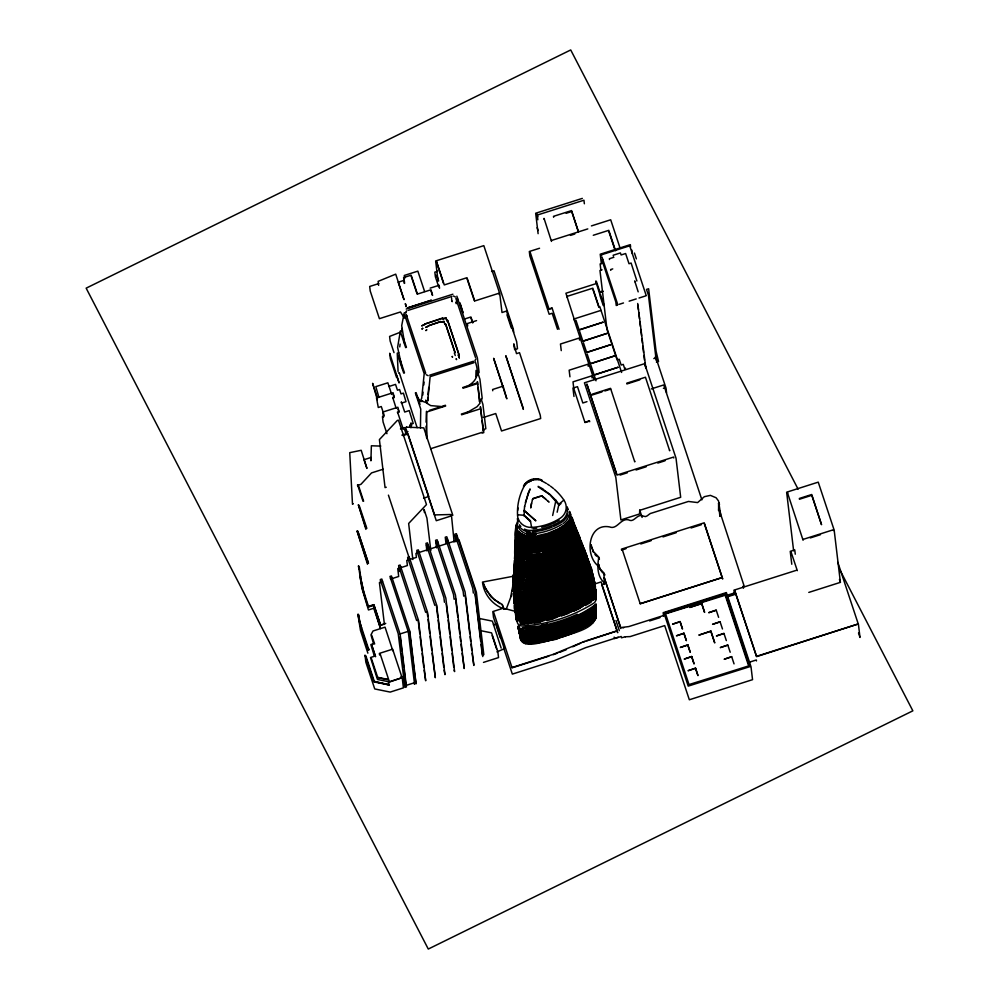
<?xml version="1.0" encoding="UTF-8"?>
<svg xmlns="http://www.w3.org/2000/svg" width="999" height="999" viewBox="0 0 999 999"><rect width="100%" height="100%" fill="white"/><g stroke="black" fill="none" stroke-linecap="round" stroke-linejoin="round"><path stroke-width="1.5" d="M426.061 422.177L426.461 411.288M515.796 616.358L514.972 599.675M516.483 524.063C511.525 544.205 521.778 555.144 542.307 547.464C554.195 543.931 581.068 537.912 572.889 520.367M516.021 532.155L515.322 551.935L516.046 556.318M516.158 525.162C517.619 537.699 511.9 551.323 516.495 563.349C522.452 572.077 534.69 565.509 542.969 565.147C553.821 559.952 587.424 556.793 579.882 538.011M516.633 529.657L517.007 523.988M515.759 540.534L514.847 574.987L514.747 574.2M514.547 558.728L515.996 543.294M515.022 554.445L514.298 575.449L515.646 580.719M515.521 549.313L516.033 541.982M515.022 557.005L514.098 567.882L514.672 585.626M515.571 551.361L516.021 544.73M514.96 559.727L513.911 573.863L514.048 597.489L515.247 601.673M515.671 551.485L515.909 548.688M514.235 572.415L515.047 561.6M514.522 570.641L514.985 565.147M514.61 572.902L515.022 566.595M514.647 573.463L514.91 570.441M524.225 511.101L524.562 506.468M569.368 516.333L569.63 513.149L569.418 516.808M570.479 516.408L569.168 522.29M571.341 522.115L570.741 514.285L569.393 511.538M572.002 524.238L572.152 520.566L572.24 521.353M572.464 524.787L572.702 521.953M573.026 526.136L573.264 523.339L573.351 524.125M574.138 528.821L574.363 526.111L574.238 529.595M576.473 534.964L576.585 531.655C576.56 541.47 564.597 543.793 557.767 547.702M577.497 536.863L577.697 534.415M578.046 538.199L577.909 534.24M575.874 529.832C586.201 541.233 569.193 551.61 559.278 553.995C546.728 556.53 524.375 570.204 515.821 554.782M578.721 535.064C583.803 542.794 575.274 550.437 568.194 552.435C553.159 558.329 534.265 568.431 518.256 561.938M580.943 545.691L581.031 542.732M581.406 546.241L581.281 542.819M582.517 548.926L582.692 546.89M583.079 550.262L583.254 548.276L583.341 549.063M583.179 551.048L583.516 547.789L582.217 543.893M585.314 555.631L585.476 553.821L585.564 554.607M585.414 556.418L585.739 553.334L583.965 548.301M586.987 559.652L586.925 557.117M587.649 561.775L587.687 559.365L587.787 560.152M588.061 562.325L587.999 559.952M588.673 564.435L588.711 562.1L588.798 562.887M589.085 564.984L589.023 562.774M589.685 567.107L589.722 564.847L590.621 569.73L588.211 573.126L577.809 579.095L555.644 588.274L532.18 593.606L520.204 594.767L516.208 593.418L514.248 590.397M590.946 570.254L590.909 568.319M591.458 572.352L591.47 570.229L590.896 572.839L589.048 574.825L567.407 586.038L555.919 590.234L532.067 595.654M592.282 574.974L592.295 572.914L590.983 576.473M592.532 575.486L591.708 569.855M592.944 577.572L592.956 575.536M593.169 578.071L593.144 576.423M593.581 580.144L593.593 578.159L593.681 578.945M594.055 581.93L594.218 579.445M594.155 582.717L594.155 580.756M594.592 585.264L594.642 581.555L593.868 584.315M594.954 587.025L595.092 584.115L594.318 586.85M595.117 588.286L594.542 583.091M595.591 592.832L595.591 590.896L595.092 593.131M595.829 596.565L595.841 591.67M595.829 599.487L595.928 598.264L595.953 599.487M596.141 599.55L595.953 596.503M595.854 607.617L595.866 605.519M595.816 610.064L595.928 608.716M596.203 604.295C597.277 609.652 592.132 612.375 588.211 614.447M595.616 616.62L595.741 615.159M595.754 614.959L595.866 613.536M595.591 619.08L596.053 616.346M743.293 587.287L743.418 585.851L743.406 588.236M718.918 505.881L718.618 510.564L718.593 503.046L718.706 503.996M720.366 516.383L720.329 512.35M422.764 395.042L423.064 392.157M423.788 384.965L424.076 382.08M427.734 397.49L427.697 401.099L430.144 376.648L473.876 362.724L473.638 362M428.034 394.605L428.758 387.4M399.762 346.903L400.099 344.068M512.512 590.896L512.874 588.061M516.233 529.557L516.92 525.686M516.595 529.62L517.057 526.948M515.634 543.281L516.096 540.634M515.397 548.763L515.884 545.953M515.334 550.137L516.083 545.854M515.272 551.51L516.033 547.165M524.6 506.793L527.947 493.931M531.468 503.221L530.719 507.992M530.831 507.192L532.455 499.55M401.586 330.981L402.135 328.434M511.451 596.54L512.05 593.731M552.659 515.472L555.931 500.349L558.978 504.507M525.349 502.522L530.119 488.936L527.909 493.606M532.492 499.787L532.817 498.563L541.733 495.729L548.439 501.598M569.979 518.156C563.886 532.504 530.856 544.405 518.881 532.08M570.479 519.018L567.569 524.525L559.552 529.895M570.779 520.766L567.994 526.061L561.163 530.569M570.317 524.887C573.601 512.724 572.39 519.892 570.604 525.024C565.621 532.305 556.181 534.652 548.439 537.874C537.912 541.495 517.17 545.666 516.321 530.569M571.903 523.451C569.929 531.168 561.113 533.391 554.907 536.688M572.714 524.388C570.866 531.88 562.637 534.378 556.53 537.474M573.326 526.198C565.709 540.372 534.278 550.249 519.83 543.219M573.763 532.679L574.7 530.157M574.949 529.745L572.202 534.877L563.548 540.384M575.574 531.555C566.296 547.19 543.593 549.662 527.01 552.085C513.736 552.385 514.547 535.764 516.358 526.81C520.179 551.223 570.654 532.33 570.804 516.383M574.912 535.277L576.298 529.77L575.199 535.414L571.553 539.335L557.529 546.603L542.445 551.398L524.025 553.396L519.18 551.023L516.171 546.141M576.061 537.874L577.147 533.029L577.235 533.816M577.185 535.114L574.6 539.922M577.809 536.925C571.69 549.35 554.47 551.436 542.607 555.819C534.502 556.555 523.164 561.838 517.095 553.783M578.309 537.787L575.986 542.182L566.545 548.239M578.608 539.535L574.55 545.242L560.501 552.597M578.359 543.056L579.37 538.573L579.457 539.36L579.033 537.1M579.732 542.22L577.609 546.228L569.343 551.423M580.844 544.905C571.515 559.015 550.661 561.813 535.227 565.759M581.967 547.589C574.325 560.239 555.956 562.549 542.981 567.307M581.818 550.849L582.779 548.513M583.391 550.324C576.198 563.948 556.418 565.958 543.181 571.028C534.59 571.378 519.817 579.095 515.172 567.869M582.966 553.446L583.641 551.61M583.541 554.745L584.103 549.962M584.752 554.283L583.016 557.579M585.626 555.694C575.312 571.366 550.099 574.512 532.979 578.833C526.535 580.669 514.835 581.593 514.448 572.09M585.264 558.641L585.876 556.967M586.413 561.238L587.25 559.24M586.987 562.537L587.549 560.988M587.512 563.823L588.324 561.913M588.573 563.648L587.125 566.408M589.335 564.572L586.475 568.656M589.597 566.321C575.961 580.956 552.759 585.489 533.641 589.685M590.359 567.245L588.761 570.192M591.196 569.842L589.66 572.689M591.321 574.125L591.77 572.877M592.032 572.477L590.546 575.212M592.507 574.25C581.955 588.199 560.264 591.42 544.38 597.027C535.951 595.953 519.592 606.868 514.248 596.403L514.46 597.277M592.095 576.685L592.782 575.074M592.844 576.785C576.061 592.407 550.387 598.251 527.947 601.623M592.744 579.233L593.418 577.659M593.481 579.37L592.357 581.505M593.394 581.78L593.806 580.656L594.467 582.829L594.38 582.042C583.129 595.891 561.438 599.462 545.054 605.082C536.451 604.22 522.002 613.898 515.159 605.981M594.055 580.244L591.745 583.541L580.719 589.872M594.118 580.719C581.992 593.718 561.525 598.001 544.905 603.284C536.401 602.222 520.541 612.812 514.51 603.496M594.505 584.477L592.494 587.3M515.584 611.251C527.847 618.194 545.067 607.742 558.066 606.381C570.204 600.774 586.675 597.827 595.254 587.087L595.304 587.936L595.092 586.8M595.042 587.812C578.796 602.784 554.32 608.441 532.854 612.599C524.512 614.697 512.362 616.083 514.485 604.957M594.717 589.373L595.479 586.65L594.28 590.521L582.117 597.739L558.216 607.642L532.942 613.386L520.017 614.647L517.582 614.148L515.721 612.524M595.554 589.61C585.589 601.96 566.745 605.769 552.16 611.213C541.083 611.85 525.561 621.153 515.884 613.761M594.967 591.883L595.342 588.399L593.269 592.32L576.311 601.573M595.804 592.107C585.876 604.47 567.032 608.266 552.459 613.711C541.396 614.335 525.874 623.651 516.208 616.246M595.217 594.393L595.916 590.884L595.092 588.099M595.879 592.894L593.631 596.103L588.136 599.412M595.704 594.542C583.354 606.768 564.235 611.775 547.677 616.645M596.016 594.605C585.227 606.156 567.507 610.526 552.759 615.696C541.495 616.72 526.96 624.8 516.57 618.681M595.329 596.89L595.804 595.329M595.354 598.139L596.128 595.342M595.379 599.388L596.103 594.118M595.666 599.525L595.928 595.292L594.642 597.864L588.236 601.922M595.791 604.383L593.581 607.504L577.26 616.395M596.103 604.445C585.901 616.046 568.319 620.104 554.008 625.224C542.957 626.161 528.521 634.365 518.456 627.834M595.779 605.606L594.555 607.916L589.572 611.151M596.091 605.669C585.976 617.282 568.419 621.278 554.17 626.398C543.394 626.673 526.498 637.3 518.094 627.709M595.754 606.83L594.517 609.178L589.535 612.412M595.279 609.328L596.066 606.893M596.053 608.116C591.283 618.381 576.773 620.204 567.582 625.399M595.229 611.813L596.041 609.34M595.966 610.102L593.331 613.848M595.204 613.049L596.116 606.231M595.179 614.285L596.003 611.788M595.404 613.96L595.928 612.549M595.129 616.77L595.966 614.235M595.891 614.997L594.28 617.969M595.092 619.255L595.928 616.695M595.866 617.444L593.044 621.453M595.916 617.919L592.994 622.727L572.365 633.416M405.631 312.787L406.643 310.851M474.9 360.801L475.924 358.866M523.513 485.976C526.935 479.532 535.476 476.898 541.982 480.107M523.626 486.313L525.599 483.528M523.588 486.613L528.496 481.431M568.881 521.128C557.242 532.23 532.479 543.993 518.518 531.468M570.541 524.55C562.162 534.665 547.752 537.837 535.427 540.509M571.178 526.323C558.803 537.899 536.525 547.302 520.092 540.097M572.04 528.783C564.934 537.674 552.547 540.509 542.107 543.743M573.476 531.518C561.7 542.145 531.793 556.63 517.707 544.218M575.149 534.94C569.505 542.37 559.502 545.042 551.236 548.576M575.774 536.713C563.998 547.24 531.381 562.724 517.307 550.599M576.635 539.173L573.276 542.782L558.478 550.449M575.799 542.445L577.21 540.459M578.071 541.908C569.218 551.66 554.957 555.032 542.719 558.766C534.552 559.39 523.089 565.009 516.895 556.98M577.01 544.967C579.457 543.993 580.007 534.203 579.482 540.946C576.785 549.263 566.308 550.824 559.665 554.857C547.502 557.092 524.325 571.228 515.746 556.418M580.369 547.09C570.779 557.105 555.894 560.764 542.944 564.66C534.952 565.147 525.312 570.179 517.994 565.059M579.408 550.012C581.693 549.075 582.192 540.034 581.718 546.303C578.758 554.72 567.857 556.118 561.088 560.364C549.338 562.35 523.026 577.859 515.359 562.487M580.619 552.534L582.042 550.524M582.392 552.147L579.645 555.094L563.324 563.623M582.667 552.285C572.327 562.537 556.83 566.508 543.156 570.541C534.702 570.754 522.802 577.572 516.096 569.73M584.964 557.479C573.851 567.932 557.792 572.265 543.381 576.435C534.777 576.448 522.664 583.778 515.684 576.111M584.215 560.102L586.288 554.72L586.188 557.03L584.452 560.302L573.688 566.845L563.936 571.378L543.431 577.909L522.077 580.894L516.82 579.108L514.772 576.036M585.426 562.624L586.638 560.901M587.262 562.674C575.374 573.314 558.753 578.034 543.593 582.33C534.94 582.604 524.575 588.486 516.421 583.791M587.737 563.498C582.08 570.117 572.664 572.502 565.222 576.598M588.324 565.259C576.073 575.973 559.228 580.881 543.718 585.227C534.902 585.002 522.527 592.931 515.134 585.601M589.373 567.844C573.426 580.769 552.272 586.763 532.23 590.247C526.748 590.034 517.232 594.517 514.31 587.312L514.385 588.174M591.171 572.976C571.066 588.324 544.93 595.229 519.88 597.14C516.733 597.365 513.911 594.68 513.936 591.545M592.02 575.549C578.583 586.5 560.988 592.045 544.355 596.54C535.302 596.153 522.677 604.507 514.86 597.639M591.346 577.734L592.32 576.348M592.694 578.096C575.511 591.346 553.446 597.939 532.167 601.523C526.823 600.849 517.432 606.156 514.348 599.25M592.969 578.896C583.129 587.999 569.13 592.082 556.818 596.965M593.344 580.644C572.477 595.267 541.371 607.117 515.884 604.22M593.643 583.054L580.956 591.146L569.355 596.54M593.93 583.191C572.852 597.902 541.708 609.715 515.996 606.942M593.181 585.277L594.105 583.978M594.38 585.714C580.394 596.778 562.449 602.634 545.292 607.192C536.126 606.743 523.401 615.209 515.372 608.616M593.643 587.799L594.555 586.513M594.555 588.111L581.805 596.216L570.104 601.648M594.043 590.322L594.942 589.035M595.129 590.759L582.242 599L558.366 608.891L533.116 614.635L520.192 615.884L516.708 614.697M594.293 592.832L595.629 590.384L594.842 585.601M595.379 593.281L582.504 601.51L558.666 611.388L533.441 617.12L520.529 618.369L517.032 617.182M595.392 596.428C573.801 612.137 546.428 619.992 519.817 621.228M595.616 597.027C574.413 612.737 547.402 620.217 521.191 622.015M595.416 597.677C574.25 613.236 547.402 620.729 521.291 622.489M594.655 599.125L595.866 595.829M594.892 599.325L595.641 598.276M595.654 604.495C574.325 620.029 546.615 628.783 520.242 628.496M595.579 608.216C583.978 617.969 568.718 623.101 554.32 627.584C543.319 629.245 530.731 634.914 519.892 631.131M595.392 608.866C583.778 618.481 568.668 623.638 554.333 628.071C543.518 628.658 528.221 637.961 518.956 630.069M595.554 609.465C584.015 619.193 568.806 624.3 554.482 628.758C543.518 629.67 529.133 637.911 519.205 631.193M595.541 610.701C584.065 620.429 568.906 625.486 554.645 629.932C543.706 631.568 531.168 637.275 520.429 633.403M595.342 611.351C574.949 626.648 548.588 634.053 523.201 635.177M595.516 611.95C582.405 622.752 565.247 628.334 548.901 632.579C539.922 632.355 525.437 641.346 519.068 632.117M595.491 613.186C584.165 622.877 569.093 627.859 554.957 632.292C544.093 633.179 529.745 641.433 519.967 634.552M594.53 615.197L595.304 613.836M595.466 614.435C584.203 624.1 569.18 629.058 555.119 633.466C544.28 634.353 529.945 642.607 520.217 635.676M595.441 615.671C584.253 625.337 569.28 630.244 555.269 634.652C544.467 635.526 530.157 643.781 520.467 636.8L520.329 636.101L520.991 637.749M595.254 616.321C584.065 625.849 569.218 630.781 555.282 635.139C544.58 636.013 530.481 644.118 520.829 637.412M595.416 616.907C584.303 626.56 569.368 631.43 555.432 635.826C544.655 636.7 530.357 644.954 520.729 637.911L520.566 637.187M594.243 619.23L595.953 615.459L596.041 612.262M595.392 618.156C584.34 627.784 569.455 632.629 555.581 637C544.867 638.548 532.504 644.318 522.015 640.209M595.204 618.806C575.911 633.703 550.686 640.446 526.51 642.195M595.367 619.392C584.39 629.008 569.555 633.816 555.744 638.186C545.029 639.048 530.781 647.29 521.228 640.159M420.804 400.249L421.728 398.151L424.188 373.713L404.607 314.722M563.773 500.174L558.941 504.195L557.155 512.212M560.988 503.546L559.053 505.144L549.949 494.692L539.398 487.637M526.485 482.792L533.716 479.433M564.997 526.773L567.395 524.8M569.967 529.57C558.079 538.611 543.031 542.981 528.246 544.03M571.178 532.092L555.981 540.809L535.014 546.515M568.818 534.165C572.277 532.604 574.238 526.498 574.138 524.7C574.575 531.555 568.106 535.551 562.699 538.024C549.625 542.619 526.098 556.243 516.558 540.072M569.455 535.389L571.603 533.628M572.377 534.615C558.641 544.542 541.333 550.012 524.388 549.887M572.639 541.545L574.787 539.66M575.187 546.478L577.185 544.705M577.734 551.398L579.595 549.75M580.794 552.272C569.755 560.576 556.343 565.397 543.031 568.768M582.417 556.318C568.244 566.133 551.51 572.077 534.527 574.775M583.616 558.841L574.35 564.522M584.403 559.84L573.538 566.583M583.466 562.487L585.839 559.939L586.575 556.593C584.59 571.465 554.757 574.762 543.506 579.87C534.615 580.744 513.598 588.898 514.435 574.238M585.601 562.362L574.537 569.193L554.145 577.647M586.026 563.886C573.638 572.365 559.428 578.071 544.88 581.655M587.849 567.395L576.423 574.425M587.637 571.116L588.948 569.917M589.835 572.427L578.096 579.595M589.51 576.073L590.721 574.949M591.52 577.459L579.532 584.752L569.63 589.36M592.195 579.982C574.213 591.82 553.421 599.3 532.167 602.572M592.869 582.504L580.806 589.672L557.167 599.625M593.369 585.014L569.542 597.814M592.732 588.548L593.818 587.537M594.23 590.047L581.967 597.477L571.565 602.31M594.467 592.569L587.874 596.903M594.417 594.093L589.11 597.489M594.817 597.602L582.629 604.982L571.028 610.377M593.843 599.675L594.83 598.851M593.431 611.313L594.492 610.426M594.592 612.674L577.434 622.514M594.48 614.984L577.509 624.962L566.445 629.545M593.231 616.383L594.355 615.459M594.455 617.707L588.074 621.965M353.246 503.758L352.497 504.32L349.737 452.659L361.188 450.299L366.933 468.431L364.036 459.702L371.066 457.467L370.916 460.814L371.366 445.779L380.831 446.091M466.196 386.8C477.26 381.406 479.47 373.838 475.337 361.863M593.518 593.356L570.541 605.419M593.756 595.879L582.492 602.497M591.108 602.235L585.302 605.569M589.422 617.432L593.281 615.109M593.381 615.896C572.24 628.771 547.302 637.837 522.452 637.012M588.124 619.455L591.957 617.157M593.269 618.693L577.584 627.397M589.31 622.464L593.094 620.192M593.169 621.228C576.548 631.605 557.879 638.798 538.424 641.42M588.036 624.475L591.783 622.215M559.053 528.583L563.036 526.298M566.271 529.233L548.339 537.574M568.181 536.126L549.375 544.73M564.547 542.994L571.366 539.085M565.546 545.616L572.764 541.333M574.038 543.793L558.828 551.823L550.824 554.757M575.312 546.253C559.577 555.919 541.233 562.087 522.689 562.05M573.913 547.202L559.54 554.582M577.859 551.186L562.2 559.515M579.133 553.646L561.75 562.649L543.044 568.606L523.576 571.328L519.343 570.466L516.133 567.669M580.407 556.106C563.211 566.883 543.319 573.176 523.051 574.363M571.54 561.338C576.46 559.59 584.54 554.245 584.128 549.65C583.291 559.902 569.442 561.113 562.512 565.871C550.986 568.119 518.793 584.727 514.722 567.519M581.555 558.791L563.111 568.344L543.256 574.662M582.954 561.026L563.823 571.103M582.117 563.261L564.173 572.477L544.917 578.671M584.228 563.498L564.597 573.663L543.468 580.556M585.901 567.42C570.042 577.285 552.222 583.978 533.741 586.738M587.762 570.904C570.978 581.693 551.823 588.511 532.117 591.42M588.711 573.364L567.12 584.702L555.731 588.861M589.635 575.849C570.392 587.774 548.451 595.479 525.911 597.664M579.22 583.466L589.972 577.31M590.471 578.334C568.493 591.595 542.669 601.048 516.87 600.362M580.419 588.586L590.184 582.991M581.168 592.407L592.257 586.051M591.258 588.011L569.73 599.088L546.603 606.518M581.593 594.942L592.857 588.336M593.269 590.846C571.278 604.607 545.854 612.662 519.967 614.173M593.718 599.899L571.116 611.6M587.999 598.151L576.573 604.07L559.79 610.676M588.249 611.95L571.64 620.104L548.076 627.609M584.19 615.409L588.224 613.199M588.311 614.248C571.428 623.851 552.622 630.094 533.354 632.517M586.863 615.184L571.765 622.527L554.395 628.458M588.274 616.745C569.343 627.434 548.089 634.253 526.336 635.526M588.149 618.206L573.339 625.549M582.879 622.315L586.813 620.179M588.061 623.214L573.576 630.406M586.75 625.174L572.29 632.205M466.67 412.774L477.047 406.718L480.007 403.234L477.385 381.63L477.734 384.515M576.448 602.822L582.23 599.987M582.579 602.285L564.86 610.077L546.266 615.734M581.331 603.059L564.81 610.264L552.522 614.173M582.717 604.782L558.99 614.785M580.269 608.179L573.588 611.276M582.842 616.133L565.971 623.551M582.979 624.587C565.372 633.691 545.829 638.998 526.036 640.084M572.777 646.753L580.744 643.131M528.359 481.493L531.655 479.957L538.598 479.582M528.334 482.167L531.443 480.719M557.667 529.233L547.714 533.291L537.237 535.739M559.64 529.695L547.927 534.715M560.052 531.206L549.35 535.701M562.637 537.562C549.737 542.582 533.079 551.485 519.642 544.305M556.693 543.568L562.175 541.021M565.634 545.417C551.972 551.523 536.163 558.066 521.041 555.119M559.353 548.501L564.31 546.191M568.044 552.172L551.448 559.04L535.377 562.762M569.642 555.894L552.11 563.161L533.591 567.544M562.4 565.596L570.242 561.95M573.039 565.272L553.521 573.351L534.365 577.772M575.586 571.615L554.557 580.494M576.51 574.213C559.015 581.905 535.114 592.956 516.071 587.887M577.422 576.823C559.215 586.013 539.06 591.758 518.631 592.295M578.846 582.18L556.106 591.608M577.822 584.128L556.293 592.969L532.042 598.488M579.145 589.185L556.992 598.301L533.603 603.671M581.68 594.742L557.817 604.795L532.654 610.514M582.767 606.031L571.178 611.413L546.778 619.343M582.829 606.493C563.411 616.321 541.945 622.377 520.179 623.101M575.124 602.085L564.385 606.505M577.322 614.235C560.164 622.19 541.495 626.835 522.602 627.884M575.836 617.02L567.232 620.591M576.048 623.126L561.962 628.608M577.584 624.762L560.776 631.48L549.213 634.627M572.102 628.571C580.069 623.214 598.301 621.403 595.804 608.391M576.223 627.996L562.437 633.378M566.371 649.625L559.877 652.272M564.522 607.754L570.604 605.232M568.806 613.261L561.563 615.908M571.965 626.161L556.318 631.568M570.704 629.12L555.182 634.353L545.017 636.7M568.106 632.604L572.227 630.993M571.003 633.94L561.413 637.412M582.729 642.345L584.727 641.595M553.908 532.367L541.845 536.201L526.098 537.724M553.646 537.15L541.995 540.796M555.269 538.061C545.754 541.595 535.489 544.742 525.249 543.806M557.467 546.128L542.395 550.924L526.685 553.121M556.505 548.151L542.432 552.572M558.116 549.075L543.806 553.683M557.167 550.924L535.676 556.78M558.903 551.635C546.878 555.619 533.441 561.026 520.704 558.191M552.397 555.681L559.19 553.209M551.248 557.617L558.166 555.082M552.072 563.336L560.963 560.089M562.037 564.223L552.697 567.632L534.69 571.79M554.258 568.568L561.038 566.083M563.886 570.916L543.356 577.609M565.946 579.133C551.011 585.052 535.077 589.01 518.981 589.31M567.182 584.515C551.173 589.41 532.504 598.026 515.809 593.843M568.219 590.022L544.393 597.602M569.218 595.054L544.855 602.809L529.433 605.569M568.019 597.027L544.967 604.295L532.342 606.605M569.605 597.627L545.092 605.594M569.979 600.187C553.284 606.418 535.189 611.987 517.295 611.101M559.315 605.594L568.756 602.147M570.267 602.909L545.641 610.751M557.679 653.096L553.271 654.67M558.266 608.603L563.161 606.93M564.585 607.579L552.222 611.675M565.109 612.524L552.834 616.595M565.784 621.153L555.419 624.487M560.152 625.536L564.51 624.05M566.158 625.948L554.557 629.645M562.549 634.565L566.745 633.129M566.883 634.14L549.974 639.135L532.567 641.945M586.75 640.883L588.786 640.222M445.005 318.456L443.007 319.093L442.757 318.344L424.6 324.126L442.707 317.957L442.957 318.706L445.966 317.744L446.928 320.629L447.677 320.392L459.103 355.07L447.727 320.791L446.978 321.029L446.016 318.132M441.92 322.252L443.918 321.616M582.33 198.389L535.676 213.237L538.111 233.679M566.133 213.299L571.69 211.526L578.446 231.893L571.578 210.589L553.508 216.333L553.621 217.27M378.808 283.566L369.692 286.463L370.229 291.021L379.408 318.669L400.474 311.963L404.483 318.182M437.724 271.241L434.827 272.165L435.377 276.735L438.748 286.913M591.42 225.911L610.689 219.78L620.017 247.902M551.386 240.497L587.799 228.896M570.429 235.402L574.8 234.016M539.547 248.252L529.32 251.498L529.87 256.056L549.175 314.248L552.185 313.286L557.504 329.295M593.281 235.277L608.791 230.332L615.559 250.699M430.144 288.137L439.173 285.264L439.535 288.299M491.583 271.503L493.981 270.729L513.299 328.921L513.686 332.23M431.243 300.187L407.492 307.904L431.268 300.337M406.231 309.053L452.897 294.205M408.154 310.364L451.885 296.453M405.694 312.45L404.195 312.924L401.698 325.662L404.707 344.118M456.93 303.384L456.168 303.621L455.694 302.185M602.722 259.478L601.823 259.765L615.821 301.948L616.246 305.494L617.145 305.207M613.886 257.28L609.378 258.716L609.465 259.503M602.235 263.299L600.137 263.973L600.874 270.167M401.86 330.544L400.362 331.031L397.602 347.352L402.073 367.744M400.999 331.98L389.598 336.426L390.134 340.984L394.006 352.622M602.06 269.792L599.962 270.467L606.793 327.797M429.87 325.249L440.659 321.815M612.749 268.893L610.639 269.568L610.739 270.354M444.83 324.101L445.591 323.863L455.082 352.722L445.629 324.263L444.88 324.5L443.881 321.216L440.871 322.178L440.609 321.428L428.521 325.686M464.46 319.031L470.916 316.983L472.839 322.802M476.56 320.617L467.382 323.539L467.682 326.049M398.751 352.722L397.252 353.196L398.077 371.503M599.974 292.008L602.859 291.096M602.897 291.408L600.012 292.32L596.341 281.268M549.05 308.916L552.06 307.954L559.065 329.27M552.097 308.279L549.088 309.228L530.157 252.21M398.564 372.964L399.313 372.727L417.12 427.672M619.243 304.308L623.488 302.959M629.145 301.161L636.226 298.913M639.048 298.014L646.128 295.766M600.998 310.377L573.913 319.006L594.03 379.608M424.937 373.476L425.686 373.239L406.106 314.235M388.911 386.501L395.529 384.39L397.465 390.209L399.575 389.548L401.024 393.906L403.421 393.144L405.994 401.673L401.473 403.109L401.323 401.848L404.707 412.038L409.215 410.601L413.236 423.489L411.126 424.163L410.976 422.902L411.613 425.624L410.102 426.098L409.952 424.837L410.914 427.747M429.67 375.187L473.401 361.276M514.485 349.662L517.494 348.713L516.645 341.633L506.518 311.076L501.998 312.512L499.75 293.644L483.816 245.642L435.664 260.964L438.062 281.094L438.661 280.906L436.925 275.749M579.158 329.795L603.234 322.128L579.183 330.032L575.923 320.217M477.759 371.815L478.184 371.466M582.904 341.071L606.98 333.404L582.929 341.308L579.67 331.481M462.774 387.487L466.795 386.213M469.48 385.364L476.173 383.229L476.411 383.953L463.024 388.224M383.966 416.208L382.455 416.683L383.092 422.04L386.95 433.678M586.638 352.347L610.726 344.68L586.675 352.585L583.416 342.757M429.383 410.364L439.597 407.105M442.52 406.181L445.442 405.257M445.679 405.981L426.71 412.013L426.823 438.586M590.384 363.624L614.46 355.956L590.409 363.848L587.15 354.033M617.12 359.902L619.218 359.228L621.153 365.047L623.264 364.385L624.712 368.743L625.574 368.144M400.487 428.946L404.657 427.622L405.619 430.532L406.019 433.828L401.873 435.152M461.338 414.073L468.768 411.713M407.942 431.605L405.532 432.38L404.895 429.67M461.588 414.797L479.408 409.128M402.834 435.614L408.004 433.966L428.758 496.528L423.588 498.164M594.13 374.887L618.206 367.232L594.155 375.124L590.896 365.309M655.082 357.205L657.23 356.843M653.808 358.579L655.319 358.092M656.43 362.15L658.528 361.476L656.056 351.099L648.626 288.748L646.515 289.423L648.451 295.242L656.243 360.627M483.553 417.407L495.741 413.536L501.535 430.981L540.671 418.531L540.272 415.234L519.517 352.684L516.508 353.634L513.786 343.843L514.31 348.214M602.022 391.87L591.97 395.067L591.883 394.28L610.539 388.349L634.765 461.875L634.677 461.088M604.894 390.959L610.626 389.135M639.81 379.845L626.885 383.966L626.798 383.179L645.454 377.235L669.68 450.761L669.592 449.975M430.781 448.676L482.03 432.367L482.267 433.091L483.778 432.617L480.394 406.793L481.655 417.457M586.962 401.66L582.829 402.984L577.484 386.663L572.964 388.099L573.963 396.441M383.179 469.205L371.541 472.914L360.926 484.328L358.354 485.152L363.624 501.211L362.974 501.086M651.261 388.923L663.761 384.94L701.897 499.862M663.423 388.324L665.259 388.062M584.964 422.24L589.472 420.804L589.71 421.703M588.911 421.316L585.002 422.552L573.763 388.486L573.014 381.843L591.82 375.849L592.07 377.897M386.263 487.212L385.052 487.599L379.408 439.585L397.352 420.429L398.476 420.204L426.486 504.57L408.653 523.476L412.824 559.527M451.461 515.397L454.133 542.045M451.024 516.008L436.276 520.704L429.046 498.888M532.854 498.801L540.284 496.441M620.067 475.074L627.322 472.764M636.026 469.992L646.178 466.77M657.792 463.074L665.047 460.764M456.918 535.514L455.407 536.001L472.789 588.374L473.351 593.081M417.445 552.971L415.946 553.458L416.408 557.392L409.79 559.49L409.69 558.703M427.072 549.912L418.956 552.497L418.856 551.71L417.357 552.185L434.827 605.344M428.583 549.438L436.713 546.84M439.572 545.941L446.341 543.781M455.969 540.721L447.852 543.306L447.29 538.586M457.48 540.234L458.978 539.76L476.361 592.132L483.816 654.632L482.317 655.119L481.043 644.442M408.279 559.977L406.78 560.451L407.392 565.559L400.761 567.669L400.674 566.883M380.931 582.142L379.433 582.617L384.415 624.45M639.747 510.327L680.681 497.29L676.023 458.216L644.642 363.661L584.44 382.817L615.821 477.372L620.891 519.917L639.56 513.973L639.71 510.002L642.107 517.432M368.519 606.343L373.851 604.645L380.607 625.012L385.726 623.388M381.93 624.924L384.49 624.113M626.011 548.676L621.578 550.087L621.465 549.138L704.233 522.802L722.689 579.02L704.345 523.738M640.784 543.968L651.136 540.671M662.961 536.913L676.261 532.679M691.046 527.971L701.385 524.687M810.426 495.741L799.45 499.238L799.362 498.451L811.7 494.517L821.54 524.7L811.787 495.304M399.825 634.028L407.942 631.443M373.863 643.581L370.854 644.542L374.425 656.306M504.507 609.153L506.505 608.503L510.551 597.739L512.687 586.488L512.999 577.909M594.43 584.053L601.123 581.918L617.694 632.717L601.773 584.74L604.482 583.878M374.712 656.181L370.504 657.517L377.447 679.457L388.149 681.63L389.148 684.64L374.413 681.668L365.809 655.731M493.444 624.825L496.453 623.863L496.64 625.436M802.971 539.435L833.378 529.757L833.466 530.544M810.314 537.924L820.441 534.69M401.598 676.236L401.036 676.748L401.635 676.548M389.448 681.718L401.486 677.884L389.485 682.03L380.219 654.095M640.209 603.646L721.778 577.684L640.234 603.808L622.277 549.687M496.928 651.897L504.358 648.713L497.115 626.897M483.491 662.387L498.538 657.592L497.839 651.785L491.57 632.866L480.469 630.619M796.515 570.267L733.915 590.184L734.44 594.592L726.91 596.977L726.797 596.041M664.298 615.284L628.808 626.573L620.704 627.584L604.245 577.634L620.816 628.533M726.398 595.516L735.264 592.694M590.259 639.747L616.733 630.993L584.69 641.283L553.234 654.357L512.05 667.519M649.612 620.928L659.964 617.644M727.984 595.991L735.376 593.643M548.826 656.143L512.087 667.832L493.643 612.262M618.231 637.2L585.601 647.677L554.133 660.751L512.337 674.113L503.646 647.926M621.266 636.463L614.635 638.561L614.148 637.112M621.415 637.799L625.386 636.775M716.221 610.289L708.703 612.687L716.196 610.052L718.606 617.332M808.79 592.419L840.396 582.355L834.177 530.157L818.243 482.142L786.638 492.207L793.631 550.836M720.079 621.927L712.562 624.325L720.054 621.69L722.477 628.97M723.95 633.566L716.42 635.963L723.925 633.329L726.335 640.609M727.809 645.204L720.279 647.602L727.784 644.967L730.194 652.247M731.668 656.842L724.15 659.24L731.643 656.605L734.053 663.885M748.813 662.374L756.33 659.977L756.455 660.926M557.03 608.965L547.052 611.688M558.453 609.665L545.953 613.236M558.566 611.101L539.772 615.784L526.985 617.582M556.793 617.432L549.338 619.467M558.666 625.973L543.743 629.707M560.826 631.293L549.225 634.452L531.443 637.499M555.344 635.526L561.038 633.853M561.163 635.039C549.762 635.639 527.934 649.063 520.054 636.538M557.217 638.648L560.014 637.824M546.703 535.052L535.626 537.512M548.126 536.151L536.8 538.786M542.22 546.678L547.939 545.129M549.587 546.166L534.815 549.525M542.32 549.625C553.483 545.129 573.389 543.394 575.474 528.883L575.574 529.67M549.462 555.132L534.203 558.528M551.036 556.181L535.526 559.777M549.825 558.004L534.003 561.538M543.144 571.715L552.897 569.068M553.771 574.612L532.767 579.383L520.129 580.282M554.595 580.307L532.392 585.364L519.318 586.338M553.184 580.869L532.405 585.526M545.691 594.442L554.62 592.007M546.203 602.609L555.794 599.999M557.529 602.035L532.442 607.742L518.319 608.891M545.491 609.477L557.966 606.081M552.859 616.42L533.978 620.466M551.585 616.907L540.309 619.442M546.965 620.541L553.146 619.005M553.921 624.924L541.783 627.684M549.937 629.57L552.909 628.833M553.084 630.007C542.694 631.505 530.819 636.813 520.641 633.179M554.745 630.644C543.943 631.218 528.583 640.634 519.468 632.317M554.87 631.992L543.106 634.665M551.023 636.613L553.908 635.888M555.819 639.06L544.443 641.658M512.999 576.323L482.492 582.067C483.666 593.468 491.62 603.733 502.11 608.204M622.889 627.884L623.751 627.722M545.791 612L530.494 614.635M545.966 613.074L533.229 615.571M546.278 615.559L528.434 618.668M546.428 616.957L531.193 619.58M544.28 620.604L537.012 621.94M541.346 625.362L547.514 624.1M543.518 628.546L546.553 627.921M543.331 635.839L547.739 634.927M549.587 636.962L533.491 639.635M541.957 539.148C534.89 540.147 526.361 543.231 520.167 538.061M536.65 541.77L540.659 541.033M536.513 544.767L540.709 543.993M536.376 547.752L540.759 546.952M536.238 550.749L540.796 549.912M534.602 552.522L542.382 551.098M535.826 553.783L539.797 553.059M534.403 555.531L542.494 554.045M542.944 565.659L524.088 568.294L517.807 566.158M534.84 568.793L538.911 568.044M533.391 570.541L541.658 569.03M533.191 573.538L541.72 571.977M532.979 576.548L541.783 574.937M532.779 579.545L541.845 577.884M534.215 580.769L543.419 579.083M543.481 580.382L521.503 583.453L517.994 582.742M532.579 582.554L542.107 580.806M543.518 582.03L532.479 584.053L519.617 585.014M532.08 594.243L544.018 592.045M533.441 599.6L543.019 597.852M544.63 600.124L532.155 602.409L518.181 603.533M533.853 607.654L543.693 605.856M545.229 606.893L528.284 609.627M534.178 611.55L542.669 610.002M544.218 611.013L527.172 613.636M534.203 621.653L546.79 619.168M539.622 614.373L520.304 616.658L516.808 615.459M539.935 616.858C532.567 616.533 522.552 622.577 516.321 617.007M534.465 623.139L540.771 622.127M535.639 628.683L540.247 627.934M537.425 629.595L542.007 628.846M542.232 630.019L531.555 631.543M542.445 631.006L530.282 632.704M537.15 635.626L541.62 634.914M540.609 637.474L543.556 637M538.673 642.582L542.994 641.882M530.669 615.871L522.939 616.62M533.966 620.292L519.867 621.453M531.381 622.727L524.675 623.376M528.096 623.588L534.428 622.839M535.127 626.361L522.602 627.584M534.09 628.858L526.348 629.645M529.732 630.569L535.889 629.845M535.651 635.814L528.159 636.563M537.4 636.625L525.412 637.787L521.166 636.338M531.73 638.648L537.662 637.949M535.776 642.931L528.508 643.593M535.951 533.154L526.773 533.478M536.026 533.778L526.848 534.115M535.814 534.34L526.523 534.69M535.876 534.815L526.585 535.164M535.726 536.013L526.436 536.376L521.703 534.203M535.526 539.01C528.733 540.821 519.692 539.373 517.27 531.793M531.456 540.896L525.799 540.934M535.314 542.02C528.621 543.793 519.542 542.644 517.107 535.064M535.114 545.017L525.162 545.491M534.915 548.026C528.409 549.687 519.218 549.175 516.783 541.608M530.282 549.962L524.512 550.062L521.715 548.975M528.546 551.623L534.715 551.023M530.681 552.909L523.963 552.922L519.118 550.549M527.822 554.67L534.502 554.033M530.319 555.931L523.663 556.131M527.36 557.704L534.303 557.03M529.957 558.941L523.239 559.178L518.593 556.793M526.885 560.726L534.103 560.027M529.595 561.962L522.814 562.212L520.367 561.263M526.423 563.761L533.903 563.036M527.497 566.633L533.691 566.033M526.635 569.705L533.491 569.043M529.208 570.941L521.528 571.341M527.622 572.589L533.291 572.04M528.871 573.963L523.114 574.525L519.005 573.538M527.235 575.611L533.079 575.049M528.533 576.985C523.389 578.671 515.272 577.559 514.897 570.841L514.985 571.628M526.848 578.633L532.879 578.046M526.473 581.655L532.679 581.056M528.446 582.954L519.83 583.491L516.495 581.755M528.159 585.938L521.078 586.625L517.694 585.789M526.598 587.549L532.33 587M524.85 590.659L532.18 589.947M527.659 591.845L520.229 592.569L517.17 591.795M521.403 596.69L529.02 595.953M519.705 598.101L532.042 596.903M522.839 597.964L516.933 597.539M519.642 599.687L527.397 598.938M523.763 600.661L532.067 599.862M525.162 601.885C521.69 602.447 516.158 603.558 514.647 599.15M520.966 603.658L529.37 602.847M522.365 604.882L518.306 605.069M525.174 604.62L532.217 603.933M532.242 605.119L519.48 606.356L515.871 605.132M526.598 605.844C522.639 606.293 516.296 608.129 514.46 603.021M522.415 607.567L529.507 606.88M522.502 608.878L517.107 608.478M525.337 608.603L532.455 607.916M525.424 609.902L519.73 610.451L516.421 609.328M524.175 612.649L531.331 611.95M524.313 613.923L518.718 614.073M534.19 621.478L520.117 622.627M526.648 615.084C521.341 617.17 514.035 615.347 514.76 608.478L514.647 595.267M523.114 617.869L518.231 617.594L515.509 613.898M525.861 618.918L519.517 619.218L517.42 618.194M527.347 620.042L518.593 620.054M522.477 621.603L527.597 621.216M524.275 623.875L520.491 623.975M528.121 623.888L520.429 624.288M528.483 631.843C525.087 632.467 520.004 632.842 518.643 628.708M530.307 632.879L521.303 632.604M528.758 638.873L524.313 638.998M532.017 639.81L524.487 639.972M532.592 642.12L524.999 642.082L520.979 639.035M625.399 636.775L630.094 636.6L664.71 625.586L689.335 699.775L752.547 679.67L751.011 666.77L726.385 592.582L663.174 612.687L663.586 616.158M442.407 406.618L430.719 405.619L426.835 403.234L425.699 400.124L426.186 401.573M517.819 514.797L524.138 515.272L530.407 520.729L531.655 527.722M526.985 531.955L530.357 532.205M527.022 532.28L530.394 532.517M527.06 532.592L530.432 532.829M527.722 534.94L529.857 535.089M527.26 537.974L529.345 538.124M524.937 547.015L527.784 547.227M521.953 568.294L524.15 568.456M522.852 576.036L517.432 574.2M520.467 578.933L522.327 579.07M522.065 580.594L518.331 579.682M520.042 581.98L521.815 582.105M520.866 588.111L517.757 587.487L515.409 585.426M518.931 590.971L520.442 591.083M519.992 595.416L516.071 594.08L514.198 591.42M519.605 601.061L515.734 599.6M518.706 612.974L519.88 613.061M523.563 631.031L519.842 629.77L517.844 626.598M524.2 633.341L520.104 631.805M525.462 637.949L522.639 637.374L520.167 635.202M526.735 642.557L523.751 641.957L521.178 639.685M515.984 611.525L503.346 608.204L492.819 611.563L493.506 617.382L500.274 637.749M479.008 618.418L492.382 621.128L501.161 648.101M377.747 677.359L387.737 679.382M387.774 679.695L377.784 677.672L371.328 658.229M374.375 681.343L389.335 685.002L373.888 681.88L365.01 655.107L365.846 662.187L374.737 688.948L390.184 692.082L403.421 687.861L402.285 678.271L392.619 649.175L379.383 653.396L379.57 654.969M538.336 479.47L542.057 480.744M526.223 537.899L520.429 534.952M525.374 543.98L519.905 541.183M523.876 554.62L519.268 552.347M523.451 557.654L519.005 555.469L516.296 551.411M520.741 559.915L523.026 560.701M522.602 563.736L518.481 561.713L515.971 557.954M522.165 566.77L516.758 563.186M519.717 569.13L521.74 569.817M521.316 572.852L517.694 571.078L515.484 567.769M518.493 596.74L516.046 595.529L514.56 593.306M518.406 598.164L515.746 596.753M518.319 599.587L515.984 598.438L514.56 596.303M516.908 603.096L518.306 603.708M518.356 607.754L514.91 604.745M518.618 611.675L516.246 610.401M518.843 614.248L516.483 612.986M519.18 616.733L515.996 614.535L515.134 608.915M521.915 629.782L518.718 627.659M523.414 635.539L520.629 634.065M523.713 636.688C519.43 635.801 518.356 630.644 518.868 626.91M522.989 639.472L524.6 640.147M523.551 641.758L525.074 642.282M525.499 643.593L521.753 641.108L520.442 637.837M427.46 403.121L421.915 401.036L422.764 401.286L420.404 401.523L416.433 395.579M453.396 295.979L455.382 296.953M426.173 374.7L428.159 375.674M542.769 488.886L538.174 486.376L538.249 487.012M499.962 603.683L490.984 596.84L484.915 587.112M542.807 489.198L549.9 494.38L555.931 500.349M541.77 495.966L545.654 498.951M523.276 536.9L518.356 532.592M522.427 544.567L520.054 542.994L516.945 538.336M521.928 549.175L519.38 547.427L516.333 542.869M519.53 549.225L521.753 550.711M518.856 553.671L521.241 555.319M518.331 559.915L520.566 561.45M519.892 567.594L516.333 564.472M517.282 572.39L519.218 573.738M518.706 578.334L515.159 574.313M518.531 579.87L514.71 575.561M518.369 581.406L514.997 577.572M517.894 585.976L514.423 582.067M517.494 590.484L515.259 588.536L514.073 584.165M515.884 590.946L517.37 591.995M515.934 591.408C532.38 595.791 550.874 587.087 566.67 582.33C573.651 577.971 589.984 574.338 590.546 566.196M515.796 602.36L517.107 603.296M517.132 604.67L514.76 601.985M516.046 607.779L517.307 608.678M517.594 612.599L515.347 610.052M517.719 613.873L515.122 610.951M517.707 620.179L518.693 620.841M522.914 638.523C520.117 637.05 519.043 633.578 519.393 630.581M521.69 638.611L523.189 639.66M598.226 557.479L599.412 559.215L598.888 557.217L593.394 551.51L591.52 547.102M598.838 566.445C584.315 556.206 587.799 522.727 609.552 526.91C617.694 530.269 621.091 516.108 630.194 520.467C634.777 521.528 637.874 512.824 643.781 516.271C647.09 517.882 648.95 513.024 652.222 512.937L688.423 501.448L697.627 502.584L704.357 496.678L710.414 495.379L716.083 497.752L718.543 500.986L720.566 514.36M524.25 516.221L524.15 510.464L535.701 520.541M535.739 520.854L524.15 510.464M524.175 515.584L530.519 521.69M603.995 573.826L604.732 575.224L604.195 573.226L600.174 569.03L598.776 565.471M602.772 572.902L599.687 568.843L598.576 564.21L598.688 565.159M594.904 554.433L596.578 556.181M548.401 501.361L549.1 502.147M518.319 534.652C529.02 547.14 570.829 534.265 571.303 517.307M520.442 538.311L516.82 533.054M518.106 537.837C526.948 549.388 543.881 540.447 555.007 537.474C563.523 534.54 575.424 527.996 571.865 517.145M520.179 541.433L516.658 536.326M517.907 541.033C529.195 553.633 549.313 541.758 562.15 537.237C570.367 534.989 576.885 525.274 571.728 517.42M517.757 542.157L519.917 544.555M517.869 545.641L519.655 547.664M517.345 548.538L519.393 550.786M519.13 553.908C515.946 552.21 513.086 539.56 517.207 552.197C520.979 558.004 528.671 556.705 534.453 555.831C548.601 552.435 574.712 548.389 577.459 533.016M518.868 557.03L515.846 552.672M518.743 558.591L516.133 554.682M516.745 558.104L518.606 560.152M516.695 560.164C527.797 571.603 547.165 559.403 559.989 556.743C566.858 552.447 580.569 550.449 579.919 539.959M517.957 567.956L515.646 564.497L515.009 560.801M516.296 566.545C531.081 577.385 555.107 562.699 570.192 557.679C576.873 555.656 586.051 548.676 581.056 540.946M517.819 569.517L515.197 565.759M517.557 572.639L515.034 569.03M515.322 580.419L516.77 581.992M516.645 583.553L514.835 580.844M515.284 582.492L519.705 585.801L532.567 584.84L543.618 582.817L564.984 576.011L575.137 571.291L586.113 564.672L587.862 561.051L586.888 555.656M515.009 586.688L516.346 588.136M514.872 589.797L516.146 591.183M514.922 590.259L517.457 592.769L520.329 593.356L532.205 592.207L555.456 586.925L577.434 577.809L588.861 570.966L590.234 566.221L590.322 567.007M514.91 591.733L517.157 593.693L520.104 594.293L532.13 593.131L555.644 587.787L577.872 578.571L588.299 572.589L590.846 569.005L589.997 564.285M516.008 596.99L514.198 594.43M515.996 599.837L514.235 597.365M514.922 601.373L516.071 602.609M515.022 603.246L518.394 605.856L532.305 604.72L557.08 599.088L580.506 589.373L591.495 583.079L593.793 579.432L593.044 575.249M516.321 608.016L514.66 605.694M515.422 609.465L516.52 610.639M516.046 614.997C529.77 621.166 550.449 611.351 564.635 608.041C574.088 602.197 591.995 600.724 595.729 589.16M517.607 619.392L515.771 615.896L515.559 609.615M516.933 619.305L517.844 620.566M517.569 620.329L516.533 618.593M516.795 619.842L517.632 620.791M519.155 630.719L520.379 632.042M519.655 632.966L520.904 634.315M521.965 638.848L519.805 635.426L518.319 628.533M568.98 512.325L570.554 514.485M573.663 524.125C585.327 538.886 561.388 548.276 550.299 551.248C536.213 556.88 510.701 560.626 515.571 537.362M574.762 526.985C586.55 542.032 561.663 550.911 550.711 554.108C540.059 556.418 518.069 565.696 515.472 548.576M577.534 534.128C589.672 549.55 561.95 556.893 551.76 560.764C541.158 562.287 518.531 573.626 515.109 556.967M581.68 544.517C594.28 560.576 561.838 565.659 553.209 570.791C542.957 571.116 518.256 585.402 514.597 568.731M583.916 550.249C594.592 562.437 572.202 569.055 564.298 572.764C550.199 578.321 535.164 582.117 519.967 582.28C517.569 581.755 515.509 580.007 514.685 577.672M604.907 583.166C597.439 577.672 597.04 566.708 598.676 558.341M486.913 591.121L494.23 599.625L502.247 604.47L503.846 609.315M798.089 489.148L570.716 49.95L86.151 288.162L428.284 949.05L912.849 710.826L839.684 569.505M593.506 552.459L591.083 544.742L591.196 545.679M574.05 523.301C581.743 538.149 560.227 544.817 549.887 548.389C539.697 550.736 519.13 558.928 516.221 543.081M575.686 529.133L576.773 531.368M587.949 558.553L588.886 563.723L585.988 568.206L576.048 573.901L554.845 582.692L532.417 587.787L520.966 588.898L516.533 587.4L514.423 584.128M589.023 561.438L589.909 566.383L587.15 570.679L576.972 576.51L555.257 585.514L532.28 590.734L520.541 591.87L516.346 590.446L514.348 585.764M590.846 567.07C592.107 569.043 591.982 571.565 590.983 573.626C581.293 582.23 567.981 586.363 556.018 591.021C546.453 591.108 514.46 607.28 513.986 590.484M592.395 572.564L593.156 576.848L590.796 580.594L579.919 586.813L556.743 596.428L532.217 601.997L519.68 603.221L517.182 602.709L515.297 601.061L514.048 596.528M591.945 572.627L592.732 575.012L592.632 574.225M593.643 577.909L594.705 584.253M594.093 580.494L594.817 584.54L592.594 588.086L569.83 599.875L557.742 604.295L532.654 610.002L519.83 611.238L516.508 610.114L514.822 607.492M594.842 588.261L595.566 590.434L595.466 589.647M517.345 530.157L518.681 532.892M517.182 533.429L518.481 536.076M516.795 535.164L518.469 538.461M518.281 539.273L516.196 531.78M516.72 536.8C524.787 554.845 572.889 537.012 573.026 521.928M516.633 538.436L518.269 541.645M518.081 542.457L515.984 536.813L516.87 542.395M516.62 544.88L517.769 547.24M516.533 546.515L517.669 548.838M516.458 548.151L517.569 550.424M516.371 549.775L517.47 552.022M515.684 555.943L517.07 558.404M517.057 560.789L515.234 555.756L515.134 546.515M516.858 563.973L515.409 559.09L515.496 559.877M516.658 564.785L515.334 560.764L515.422 561.55M515.334 564.597C522.277 578.109 541.433 566.52 552.372 565.559C561.75 560.102 581.231 559.003 582.142 545.504L582.23 546.291M515.259 566.233C522.802 578.933 541.558 567.395 552.584 566.495C562.237 561.938 582.005 558.016 583.016 546.878M515.322 571.041L516.158 572.752M515.072 575.948L515.859 577.534M514.547 578.833C520.504 591.733 544.393 578.184 554.245 577.946C564.26 572.964 585.501 569.105 587.449 557.966M514.522 580.943L515.646 583.104M515.484 583.878L514.16 578.808M514.31 585.252L515.334 586.987M514.36 585.714L516.133 588.361L520.654 589.909L532.305 588.773L555.057 583.603L576.56 574.687L586.663 568.906L588.848 566.558L589.535 563.461M515.197 590.097L513.923 586.95L514.647 591.083M514.26 588.898L515.284 590.884M515.159 593.044L513.923 588.498M514.248 591.895L515.859 594.318L519.992 595.716L532.117 594.542L555.831 589.16L578.246 579.87L589.897 572.902L591.383 568.868M515.134 595.991L514.31 593.518L514.41 594.293M514.248 594.904L515.796 597.215L519.767 598.576L532.092 597.377L556.206 591.895L578.995 582.454L589.685 576.323L591.595 574.263L592.207 571.553M515.159 598.876L513.948 594.605M514.298 597.839L515.784 600.074L519.605 601.373L532.117 600.162L556.568 594.605L579.682 585.027L590.534 578.808L592.37 576.823L592.956 574.213M514.348 600.187L515.859 602.834L519.567 604.108L532.205 602.872L556.918 597.265L580.269 587.587L591.233 581.293L593.019 579.37L593.593 576.835M514.46 602.072L515.384 603.858M515.347 604.47L514.16 600.349M515.521 606.593L514.323 603.146L514.135 594.168M515.534 607.13L514.285 602.26M514.71 606.168C520.766 615.434 536.65 604.807 545.167 605.894C561.875 600.599 582.355 596.266 594.592 583.266L594.692 584.103M515.122 607.404L515.634 608.453M515.234 608.728L515.746 609.765M514.872 608.354C520.004 618.568 537.175 607.192 545.429 608.491C562.212 603.196 582.717 598.801 595.042 585.814L595.142 586.663M515.034 610.139L515.984 612.362M515.734 613.349L516.246 614.385M516.321 614.835L515.222 612.225M516.57 616.858L515.759 613.898L515.859 614.685M515.671 615.134L516.645 617.307M517.057 619.68L515.946 617.02M516.183 618.244L517.157 620.466M516.233 618.706L517.282 620.829M516.458 619.855L517.02 621.003L516.108 616.321M518.344 628.808L519.48 631.018M519.73 632.142L517.844 626.361M518.831 631.018L519.98 633.266M519.318 633.229L520.491 635.501M520.292 637.637L521.503 639.984M485.889 589.472L484.14 585.014M837.824 562.362L858.453 624.537L859.989 637.437L858.516 632.991M839.447 579.495L840.396 582.355M803.071 540.222L787.437 492.594L787.524 493.381M634.44 253.059L636.375 258.878M646.028 294.98L629.72 245.804L601.423 254.807L601.51 255.594M655.881 357.592L666.021 388.136L666.558 392.707M637.699 303.484L645.854 368.181L644.817 363.087M608.978 231.905L614.772 249.363M601.997 257.043L617.832 304.77M604.22 305.806L600.362 294.168M599.875 295.304L603.246 305.482M621.603 372.465L599.75 306.568M606.98 329.358L616.633 358.441M599.063 307.118L592.794 288.199L567.207 296.341L567.357 297.602M592.944 289.46L598.738 306.918M551.498 241.433L544.043 218.381L544.155 219.318M596.028 380.794L594.63 376.586M574.787 320.991L565.909 293.244L596.003 283.666L595.704 281.144L599.725 294.043M536.863 213.823L537.812 216.658M537.137 227.71L538.074 230.544M616.67 474.525L586.825 383.991L617.045 475.049L673.638 457.055L673.751 457.992M615.958 620.466L619.33 630.644M506.968 314.86L511.313 327.947M503.284 387.4L493.631 358.304L503.434 388.661M467.145 278.958L474.388 300.774M503.921 390.109L506.818 398.838L503.134 386.138L492.607 389.498L492.757 390.746M471.066 318.231L472.515 322.602M459.965 302.772L463.012 312.762L460.114 304.033M456.868 296.166L477.385 357.992L479.095 372.415L475.861 376.66L476.048 370.429M455.869 298.401L475.449 357.405M478.046 373.576L479.92 379.22L482.155 397.989C482.517 400.324 479.22 398.788 479.532 401.773L478.071 387.412M451.948 300.936L452.197 301.673M481.093 398.901L482.917 404.383L485.826 428.746L484.315 429.233L483.291 431.168L482.017 420.504M431.106 291.046L432.555 295.404L430.956 289.785L417.42 294.093L411.138 275.187L403.608 277.585L404.308 283.404M424.612 291.508L417.844 271.141L404.308 275.449L404.67 278.484M411.288 276.448L417.082 293.906M406.705 315.334L406.943 316.071M502.285 604.782L503.484 608.416M402.859 336.626L406.443 347.415M400.774 332.817L405.694 347.664M484.178 585.327L483.366 582.879M416.108 392.644L420.03 404.433M415.359 392.882L420.741 409.091L420.442 427.972M492.207 635.664L496.553 648.751M399.862 358.953L404.483 372.864M397.727 355.02L403.733 373.114M396.703 375.674L399.113 382.954L389.697 353.271L390.334 358.616L396.603 377.522M445.779 539.06L463.161 591.433L463.723 596.153M393.306 394.755L394.28 397.664L393.069 392.707L376.511 397.977L378.271 407.492L381.281 406.531L384.178 415.259M398.139 409.303L399.101 412.212L397.889 407.255L382.842 412.038L383.479 417.332M391.708 394.443L387.849 382.804L375.811 386.638L378.946 397.415M396.153 408.316L392.682 397.352L392.769 398.139M403.296 429.358L397.502 411.9L397.602 412.687M436.151 542.132L453.521 594.505L454.095 599.213L455.594 598.738L457.767 616.957M377.447 397.889L372.615 383.341L377.36 399.737M454.108 670.129L454.595 671.578L445.841 598.151L427.485 542.869L425.986 543.344L426.885 550.924M388.424 495.142L410.015 560.377M408.191 559.19L425.661 612.337M399.163 567.357L416.645 620.516M362.787 500.511L357.555 484.752L357.704 486.014M366.059 527.996L358.329 504.72L365.909 529.37M380.844 581.356L398.226 633.728L404.932 687.387L406.431 686.912L400.162 634.303L381.818 579.033L380.307 579.507L380.681 582.604M367.644 562.874L357.03 530.869L367.495 564.248M392.807 650.749L385.052 627.16L373.014 630.993L370.966 634.852L373.564 643.706M380.644 625.324L373.888 604.957L368.556 606.655L364.847 595.229M361.538 627.547L368.606 649.05M367.869 653.159L360.464 630.369L357.917 614.185L360.027 624.775L368.194 650.124M365.422 597.202L364.335 593.556M361.076 626.086L361.576 627.859M360.639 624.612L361.114 626.398M363.848 591.87L364.373 593.868M363.386 590.184L363.886 592.182M360.239 623.139L360.676 624.924M368.569 648.738L368.781 649.712M363.424 590.496L361.463 581.668M359.865 621.653L360.277 623.451M362.987 588.811L361.151 579.944M359.54 620.154L359.902 621.965M359.24 618.643L359.578 620.466M744.055 585.814L719.13 509.552L719.929 516.283M595.841 606.018L596.153 607.904M584.815 550.037L585.064 554.358L581.743 559.04L572.689 564.223L553.409 572.215L533.029 576.848L522.589 577.859L517.082 575.986L514.522 570.404M580.157 539.959L580.569 542.132L580.419 540.884M569.605 511.426L570.192 514.535M516.471 527.21L517.357 532.579M517.195 535.851L516.57 532.217L516.658 533.004M517.032 539.123L516.183 533.928M516.858 539.972L516.046 535.139M516.695 543.244L516.208 540.621L516.296 541.408M516.545 548.926L515.746 544.005M516.058 558.741L515.309 554.083M515.734 565.284L515.259 562.449M515.559 566.133L514.885 562.012M515.571 568.556L514.872 564.16M515.397 569.405L514.735 565.372M514.61 579.308L514.285 577.597M514.922 581.63L514.535 579.245L514.622 580.032M514.822 584.815L514.173 580.906M514.66 589.585L513.973 585.327M514.647 597.09L513.998 593.543M514.86 602.772L514.16 599.388M515.222 608.179L514.91 606.256M521.091 639.747L520.829 636.301M520.841 638.648L519.368 631.755L519.717 633.915M514.935 608.816L514.71 607.617M515.809 613.798L515.272 610.202L515.359 610.988M518.493 628.196L518.881 629.82M519.38 632.017L518.881 629.582M516.67 621.003L515.546 614.697M358.978 617.145L359.278 618.968M360.876 578.221L361.188 580.257M358.741 615.621L359.016 617.457M360.614 576.498L360.914 578.533M359.99 576.585L362.774 590.347L368.119 607.117L373.439 605.419L380.544 628.621L373.788 608.254L368.456 609.952L361.875 588.049L358.491 565.784L358.828 568.618M360.651 576.81L359.228 566.52M358.778 615.946L358.579 614.422M368.743 649.4L368.831 650.087M795.266 554.208L794.754 549.912L790.246 551.348L791.782 564.248M797.314 570.654L791.071 552.06M636.9 281.006L631.118 263.049L629.008 263.724L625.624 253.534L621.116 254.97L620.429 252.934L613.211 255.232L613.311 256.019M638.174 291.858L634.702 280.894L634.79 281.668M631.917 250.187L632.342 253.721M637.886 305.02L638.436 309.603M638.798 312.662L639.522 318.768M639.897 321.828L640.434 326.411M640.796 329.47L641.533 335.577M641.895 338.636L642.444 343.219M642.807 346.278L643.531 352.397M643.905 355.444L644.442 360.04M630.606 247.003L630.332 244.643L600.224 254.221L601.348 263.586M584.365 203.759L583.94 200.212L537.287 215.06L537.849 219.78M588.211 366.258L587.961 364.21L569.155 370.204L569.942 376.81M579.52 340.072L579.27 338.024L560.464 344.018L561.251 350.624M604.632 579.732L604.944 582.429M604.42 584.452L603.983 574.338M596.041 592.132C591.321 602.697 570.329 607.529 558.803 612.637C545.616 614.785 528.958 623.563 516.383 617.482L516.421 618.244M595.716 592.145L595.816 592.931M593.906 579.47L593.993 580.257M595.904 597.052L595.991 597.839M591.883 571.565L591.982 572.352M595.891 604.308L595.978 605.094M596.003 614.672C595.804 630.856 567.295 633.478 555.906 639.36C545.504 640.047 519.892 652.359 519.767 635.039M589.722 564.847L589.81 565.634M588.523 560.714C586.301 571.815 564.76 575.724 554.657 580.781C544.505 581.106 521.515 594.268 514.473 582.542L514.535 583.291M586.026 555.207L586.113 555.993M584.914 552.435L585.014 553.221M578.571 535.789C577.035 549.1 554.482 553.209 542.669 557.292C533.778 559.49 515.971 563.186 515.447 550.724M576.036 530.269L576.123 531.043M575.237 527.472C574.512 540.384 553.658 544.83 542.345 548.451C533.141 551.361 516.158 552.872 515.884 540.646M574.924 527.497L575.012 528.284M571.041 517.794C571.952 534.989 518.106 552.934 516.346 528.421M499.1 294.518L498.951 293.256L474.725 300.974L466.995 277.697L444.268 284.927L436.451 261.363L443.456 283.266M516.72 528.858L516.808 529.645M516.645 530.544L516.733 531.331L516.708 524.9M516.495 533.903L516.595 534.69L516.558 527.959M516.421 535.576L516.52 536.363M516.346 537.262L516.446 538.049M516.283 538.936L516.371 539.722M515.909 547.34L516.008 548.114M515.846 549.013L515.934 549.8M515.771 550.699L515.859 551.473L515.821 543.206M515.696 552.372L515.784 553.159M515.621 554.045L515.721 554.832M515.546 555.731L515.646 556.518M515.422 556.942L515.571 558.191L515.671 546.266M515.184 564.123L515.284 564.91M515.109 565.809L515.209 566.595M514.822 572.527L514.91 573.314M514.672 575.886L514.772 576.673M514.597 577.559L514.697 578.346L514.685 555.681M514.485 580.869L514.572 581.655M514.385 584.128L514.485 584.914L514.473 560.252M519.605 632.842L519.692 633.628L519.617 630.719M519.842 633.928L519.942 634.715M520.017 636.126L519.83 631.356M514.298 590.446L514.398 591.233M519.118 630.669L519.218 631.455M514.31 591.982L514.398 592.769M518.643 628.496L518.731 629.283L518.656 626.311M518.568 629.62L518.431 626.173M514.323 595.042L514.41 595.829M514.423 597.926L514.51 598.713M514.485 599.363L514.572 600.149M514.535 600.786L514.635 601.573M516.758 619.73L516.845 620.516L516.758 617.432M514.597 602.222L514.685 603.009M514.685 603.583L514.785 604.37M514.797 604.919L514.897 605.706L514.835 594.817M515.434 611.438L515.534 612.212M515.596 612.662L515.696 613.448M515.921 615.134L516.021 615.921M516.433 619.767L516.296 616.196M514.597 606.281L514.385 588.299M455.269 355.532L454.333 352.959M482.792 656.568L474.737 588.948L456.381 533.666L454.882 534.153L455.781 541.733M475.037 594.13L480.681 641.395M436.126 275.274L436.276 276.536M465.222 595.679L469.755 633.628M470.117 636.663L470.654 641.221M471.016 644.255L471.74 650.337M472.102 653.371L473.851 665.446L465.097 592.02L446.753 536.738L445.254 537.212L445.966 543.281M457.055 536.7L457.342 539.06M458.129 619.992L459.752 633.653M460.114 636.7L460.664 641.246M461.026 644.293L461.75 650.361M462.112 653.396L464.223 668.518L455.469 595.079L437.125 539.797L435.614 540.284L436.526 547.852M446.141 603.321L447.777 616.982M448.139 620.017L449.762 633.691M450.124 636.725L451.76 650.386M452.122 653.421L453.746 667.095M437.649 541.645L438.211 546.366M444.455 602.285L443.893 597.564L426.511 545.192L428.022 544.717L428.446 548.251M404.607 283.329L404.245 280.294L398.226 282.205L404.021 299.663L395.716 274.151L378.146 281.356L378.621 285.364M430.819 550.586L426.948 518.181L424.051 509.453L424.425 512.537M436.326 604.87L437.774 617.02M438.136 620.054L439.772 633.716M440.134 636.75L441.758 650.411M442.12 653.458L443.756 667.12M444.118 670.154L444.955 674.65L436.675 605.144L418.331 549.862L416.82 550.337L417.182 553.409M427.172 611.863L427.722 616.458M428.084 619.53L429.732 633.329M430.094 636.4L431.743 650.199M432.105 653.259L435.327 677.709L427.51 612.137L409.165 556.855L407.654 557.342L408.017 560.377M418.144 620.042L419.78 633.716M420.142 636.763L421.765 650.436M422.127 653.483L423.763 667.157M424.125 670.204L425.699 680.781L418.494 620.317L400.137 565.034L398.638 565.509L399.35 571.54M409.453 630.968L409.815 633.99M410.177 637.012L411.8 650.624M412.15 653.658L413.773 667.27M414.135 670.292L416.071 683.84L409.79 631.243L391.446 575.961L389.947 576.435L408.291 631.718L414.56 684.315L414.073 682.866L405.956 685.451L404.145 670.329M399.625 571.178L399.263 568.144L397.752 568.631L398.688 576.485L392.07 578.596L391.983 577.809L390.472 578.284L390.572 579.07M400.174 637.062L401.798 650.674M402.16 653.696L403.783 667.307M382.342 580.881L382.442 581.655M366.845 528.384L359.165 505.432M374.662 643.98L371.69 635.227M719.205 502.909L719.442 504.92M426.585 437.862L426.061 426.148M457.367 297.927L457.542 300.899M451.585 297.964L451.76 300.924M512.849 575.062L513.199 582.342M516.895 616.508L516.982 619.567M516.508 617.332L516.595 620.429M515.846 609.665L515.984 614.672M515.971 540.159L515.984 544.143M517.132 621.515A4.87 4.708 -6.8 0 0 522.24 625.948A144.992 140.372 -6.8 0 0 593.668 603.221A4.87 4.708 -6.8 0 0 595.791 600.237M517.732 510.314A57.83 55.994 -6.8 0 1 517.932 507.867M559.165 520.254A57.83 55.994 -6.8 0 1 556.98 521.503M555.869 522.09A57.83 55.994 -6.8 0 1 552.472 523.713M551.311 524.213A57.83 55.994 -6.8 0 1 541.72 527.272M536.763 528.171A57.83 55.994 -6.8 0 1 532.991 528.583M527.46 531.705A12.887 12.475 -6.8 0 1 521.528 528.796M520.729 528.046A12.887 12.475 -6.8 0 1 519.355 526.336M517.919 523.401A12.887 12.475 -6.8 0 1 517.42 521.278M567.594 514.135A12.887 12.475 -6.8 0 1 566.933 516.221M566.47 517.22A12.887 12.475 -6.8 0 1 565.272 519.068M564.547 519.905A12.887 12.475 -6.8 0 1 561.987 522.027A63.287 61.276 -6.8 0 1 553.496 526.548M552.235 527.085A63.287 61.276 -6.8 0 1 532.18 531.868M524.463 529.095A13.062 12.65 -6.8 0 0 531.068 530.432A61.463 59.515 -6.8 0 0 561.351 520.804A13.062 12.65 -6.8 0 0 566.758 513.873M520.854 526.473A13.062 12.65 -6.8 0 1 519.455 524.737M518.006 521.765A13.062 12.65 -6.8 0 1 517.395 518.518M567.007 507.317A13.062 12.65 -6.8 0 1 567.045 512.799M523.863 486.763A57.83 55.994 -6.8 0 0 517.532 515.147A13.412 12.987 -6.8 0 0 517.857 517.395M541.933 481.019A57.83 55.994 -6.8 0 1 546.303 483.404M547.365 484.065A57.83 55.994 -6.8 0 1 549.438 485.439M550.449 486.163A57.83 55.994 -6.8 0 1 553.384 488.449M554.333 489.26A57.83 55.994 -6.8 0 1 564.085 500.337A13.412 12.987 -6.8 0 1 560.077 518.331A57.83 55.994 -6.8 0 1 531.58 527.397A13.412 12.987 -6.8 0 1 520.329 522.465M519.655 521.54A13.412 12.987 -6.8 0 1 518.169 518.481M568.606 515.884A12.525 12.125 -6.8 0 1 563.149 523.551M566.895 506.755A12.525 12.125 -6.8 0 1 568.294 509.615M561.913 524.313A66.921 64.798 -6.8 0 1 535.988 533.478M526.923 533.803A12.525 12.125 -6.8 0 1 524.825 533.191M523.838 532.767A12.525 12.125 -6.8 0 1 517.057 522.614M406.568 427.135L405.644 427.622L434.615 514.91L450.611 514.522L452.809 515.297L423.776 427.884L406.568 427.135M424.787 324.425L421.815 325.786L424.787 324.425M428.708 325.986L425.749 327.347L428.708 325.986M422.739 328.321L422.04 328.958L422.739 328.321M426.673 329.882L425.974 330.519L426.673 329.882M725.998 593.506L663.973 613.086L688.211 686.113L750.224 666.533L725.998 593.506M725.561 594.13L664.785 613.636L725.586 594.28L749.437 666.146L725.561 594.13M725.199 595.217L665.559 613.861L689.023 684.565L748.663 665.921L725.199 595.217M701.685 603.421L689.672 607.479L701.71 603.658L704.607 612.387L701.685 603.421M680.082 621.553L672.577 624.175L680.107 621.79L682.517 629.058L680.082 621.553M683.94 633.191L676.435 635.814L683.965 633.428L686.375 640.696L683.94 633.191M710.851 631.056L698.838 635.127L710.876 631.293L714.747 642.931L710.851 631.056M687.799 644.83L680.307 647.452L687.824 645.067L690.247 652.335L687.799 644.83M691.658 656.468L684.165 659.09L691.695 656.705L694.105 663.973L691.658 656.468M695.529 668.106L688.024 670.729L695.554 668.343L697.964 675.611L695.529 668.106M857.654 624.15L756.53 656.331L734.702 590.571L756.568 656.643L857.654 624.15M523.201 408.104L505.819 355.731L523.351 409.365L523.201 408.104M459.278 357.867L458.304 354.92L459.278 357.867M456.493 359.515L456.268 358.828L456.493 359.515M452.472 357.167L452.26 356.493L452.472 357.167M405.956 305.482L405.332 303.609L406.106 306.743L405.956 305.482M368.444 563.261L357.817 531.256L368.444 563.261M375.512 656.568L371.653 644.929L375.512 656.568"/></g></svg>
